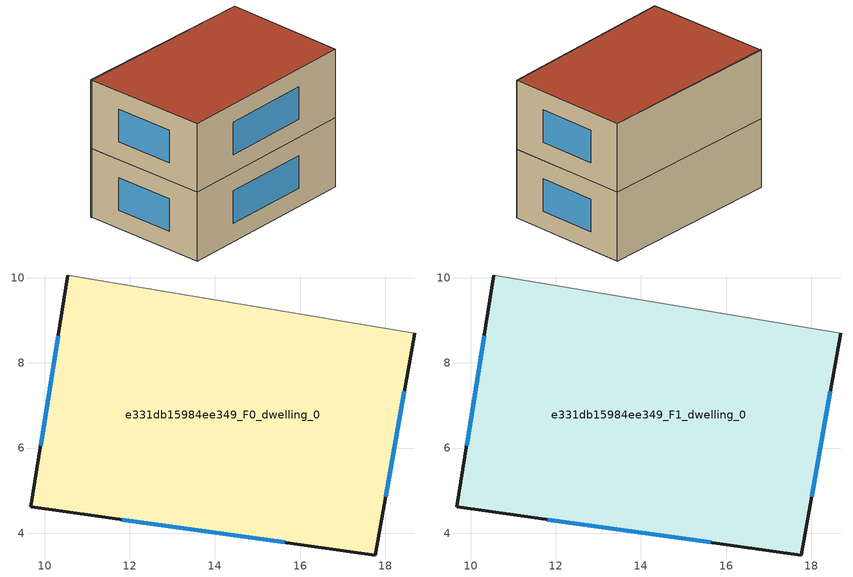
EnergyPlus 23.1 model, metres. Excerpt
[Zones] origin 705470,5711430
e331db15984ee349_F0_dwelling_0
 floor ground (EU_floor_Construction): 18.69,8.7 17.77,3.49 9.68,4.62 10.54,10.07 z0
 wall outside (EU_wall_Construction): 10.54,10.07 9.68,4.62 17.77,3.49 18.69,8.7 z0:3
 wall adiabatic (EU_wall_Construction): 18.69,8.7 10.54,10.07 z0:3
 window (EU_Window_Construction): 18.01,4.86 18.45,7.33 / 11.8,4.32 15.64,3.78 / 10.31,8.63 9.9,6.05 z0.79:2.21
e331db15984ee349_F1_dwelling_0
 floor to e331db15984ee349_F0_dwelling_0 (EU_floor_Construction): 18.69,8.7 17.77,3.49 9.68,4.62 10.54,10.07 z3
 wall outside (EU_wall_Construction): 10.54,10.07 9.68,4.62 17.77,3.49 18.69,8.7 z3:6
 wall adiabatic (EU_wall_Construction): 18.69,8.7 10.54,10.07 z3:6
 window (EU_Window_Construction): 18.01,4.86 18.45,7.33 / 11.8,4.32 15.64,3.78 / 10.31,8.63 9.9,6.05 z3.79:5.21
 roof outside (EU_roof_Construction): 17.77,3.49 18.69,8.7 10.54,10.07 9.68,4.62 z6
shading: 18.69,8.7 10.48,10.02 z0:6
[Building]
EU S2 Campaign: North Axis=0; Terrain=City; Solar Distribution=FullExterior
[Site:Location]
London: Latitude=51.5; Longitude=-0.5; Time Zone=0; Elevation=25
[SizingPeriod:WeatherFileDays]
AnnualSizingPeriod: Begin Month=1; Begin Day of Month=1; End Month=12; End Day of Month=31; Day of Week for Start Day=Monday; Use Weather File Daylight Saving Period=No; Use Weather File Rain and Snow Indicators=No
[MATERIAL]
EU_InternalMass_Material: Roughness=MediumRough; Thickness=0.1; Conductivity=1; Density=1800; Specific Heat=900; Thermal Absorptance=0.9; Solar Absorptance=0.7; Visible Absorptance=0.7
[MATERIAL:NOMASS] Roughness=MediumRough; Thermal Absorptance=0.9; Solar Absorptance=0.7; Visible Absorptance=0.7
Name | Thermal Resistance
EU_wall_NoMass | 0.555556
EU_roof_NoMass | 0.510204
EU_floor_NoMass | 1.68919
[WINDOWMATERIAL:SIMPLEGLAZINGSYSTEM]
EU_Window_SimpleGlazing: UFactor=3.96; Solar Heat Gain Coefficient=0.85; Visible Transmittance=0.85
[CONSTRUCTION]
EU_wall_Construction: EU_wall_NoMass
EU_roof_Construction: EU_roof_NoMass
EU_floor_Construction: EU_floor_NoMass
EU_Window_Construction: EU_Window_SimpleGlazing
EU_InternalMass_Construction: EU_InternalMass_Material
[ZONE] Type=1; Multiplier=1; Ceiling Height=autocalculate; Floor Area=autocalculate; Part of Total Floor Area=Yes
Name | Volume
e331db15984ee349_F0_dwelling_0 | 133.234
e331db15984ee349_F1_dwelling_0 | 133.233
[INTERNALMASS] Construction=EU_InternalMass_Construction; Surface Area=44.4115
Name | Zone or ZoneList
e331db15984ee349_F0_dwelling_0_EU_InternalMass | e331db15984ee349_F0_dwelling_0
e331db15984ee349_F1_dwelling_0_EU_InternalMass | e331db15984ee349_F1_dwelling_0
[OTHEREQUIPMENT] Fuel Type=Electricity; Design Level Calculation Method=Watts/Area; Power per Zone Floor Area=1; Fraction Latent=0; Fraction Radiant=0; Fraction Lost=0; Carbon Dioxide Generation Rate=0; EndUse Subcategory=EU_Step8_InternalGains
Name | Zone or ZoneList or Space or SpaceList | Schedule
EU_Step8_InternalGain_e331db15984ee349_F0_dwelling_0_f000 | e331db15984ee349_F0_dwelling_0 | EU_Step8_GainSchedule_e331db15984ee349_F0_dwelling_0_f000
EU_Step8_InternalGain_e331db15984ee349_F1_dwelling_0_f000 | e331db15984ee349_F1_dwelling_0 | EU_Step8_GainSchedule_e331db15984ee349_F1_dwelling_0_f000
[ZONEVENTILATION:DESIGNFLOWRATE] Schedule=EU_AlwaysOn; Design Flow Rate Calculation Method=AirChanges/Hour; Air Changes per Hour=0.48; Ventilation Type=Natural; Fan Pressure Rise=0; Fan Total Efficiency=1; Constant Term Coefficient=1; Temperature Term Coefficient=0; Velocity Term Coefficient=0; Velocity Squared Term Coefficient=0; Minimum Indoor Temperature=-100; Maximum Indoor Temperature=100; Delta Temperature=-100; Minimum Outdoor Temperature=-100; Maximum Outdoor Temperature=100; Maximum Wind Speed=40
Name | Zone or ZoneList or Space or SpaceList
EU_ConstantAir_e331db15984ee349_F0_dwelling_0 | e331db15984ee349_F0_dwelling_0
EU_ConstantAir_e331db15984ee349_F1_dwelling_0 | e331db15984ee349_F1_dwelling_0
[HVACTEMPLATE:THERMOSTAT] Constant Heating Setpoint=20; Constant Cooling Setpoint=50
EU_HeatOnly_e331db15984ee349_F0_dwelling_0; EU_HeatOnly_e331db15984ee349_F1_dwelling_0
[HVACTEMPLATE:ZONE:IDEALLOADSAIRSYSTEM] System Availability Schedule=EU_AlwaysOn; Maximum Heating Supply Air Temperature=50; Minimum Cooling Supply Air Temperature=13; Maximum Heating Supply Air Humidity Ratio=0.0156; Minimum Cooling Supply Air Humidity Ratio=0.0077; Heating Limit=NoLimit; Cooling Limit=NoLimit; Heating Availability Schedule=EU_AlwaysOn; Cooling Availability Schedule=EU_CoolingOff; Dehumidification Control Type=ConstantSensibleHeatRatio; Cooling Sensible Heat Ratio=0.7; Dehumidification Setpoint=60; Humidification Control Type=None; Humidification Setpoint=30; Outdoor Air Method=None; Outdoor Air Flow Rate per Person=0.00944; Outdoor Air Flow Rate per Zone Floor Area=0; Outdoor Air Flow Rate per Zone=0; Demand Controlled Ventilation Type=None; Outdoor Air Economizer Type=NoEconomizer; Heat Recovery Type=None; Sensible Heat Recovery Effectiveness=0.7; Latent Heat Recovery Effectiveness=0.65
Name | Template Thermostat
e331db15984ee349_F0_dwelling_0 | EU_HeatOnly_e331db15984ee349_F0_dwelling_0
e331db15984ee349_F1_dwelling_0 | EU_HeatOnly_e331db15984ee349_F1_dwelling_0
[SIZING:ZONE] Zone Cooling Design Supply Air Temperature Input Method=SupplyAirTemperature; Zone Cooling Design Supply Air Temperature=13; Zone Heating Design Supply Air Temperature Input Method=SupplyAirTemperature; Zone Heating Design Supply Air Temperature=50; Zone Cooling Design Supply Air Humidity Ratio=0.008; Zone Heating Design Supply Air Humidity Ratio=0.008; Cooling Design Air Flow Method=DesignDay; Cooling Design Air Flow Rate=0; Cooling Minimum Air Flow per Zone Floor Area=0.000762; Cooling Minimum Air Flow=0; Cooling Minimum Air Flow Fraction=0.2; Heating Design Air Flow Method=DesignDay; Heating Design Air Flow Rate=0; Heating Maximum Air Flow per Zone Floor Area=0.002032; Heating Maximum Air Flow=0.141576; Heating Maximum Air Flow Fraction=0.3; Account for Dedicated Outdoor Air System=No; Dedicated Outdoor Air System Control Strategy=NeutralSupplyAir; Dedicated Outdoor Air Low Setpoint Temperature for Design=autosize; Dedicated Outdoor Air High Setpoint Temperature for Design=autosize; Zone Load Sizing Method=Sensible Load Only No Latent Load; Zone Latent Cooling Design Supply Air Humidity Ratio Input Method=HumidityRatioDifference; Zone Cooling Design Supply Air Humidity Ratio Difference=0.005; Zone Latent Heating Design Supply Air Humidity Ratio Input Method=HumidityRatioDifference; Zone Humidification Design Supply Air Humidity Ratio Difference=0.005
e331db15984ee349_F0_dwelling_0; e331db15984ee349_F1_dwelling_0
[SCHEDULE:CONSTANT]
Name | Hourly Value
EU_AlwaysOn | 1
EU_CoolingOff | 0
[SCHEDULE:FILE] Column Number=1; Rows to Skip at Top=0; Number of Hours of Data=8760; Column Separator=Comma; Interpolate to Timestep=No; Minutes per Item=60; Adjust Schedule for Daylight Savings=Yes
Name | File
EU_Step8_GainSchedule_e331db15984ee349_F0_dwelling_0_f000 | ../../schedules/e331db15984ee349/e331db15984ee349_F0_dwelling_0_f000_gain.csv
EU_Step8_GainSchedule_e331db15984ee349_F1_dwelling_0_f000 | ../../schedules/e331db15984ee349/e331db15984ee349_F1_dwelling_0_f000_gain.csv
